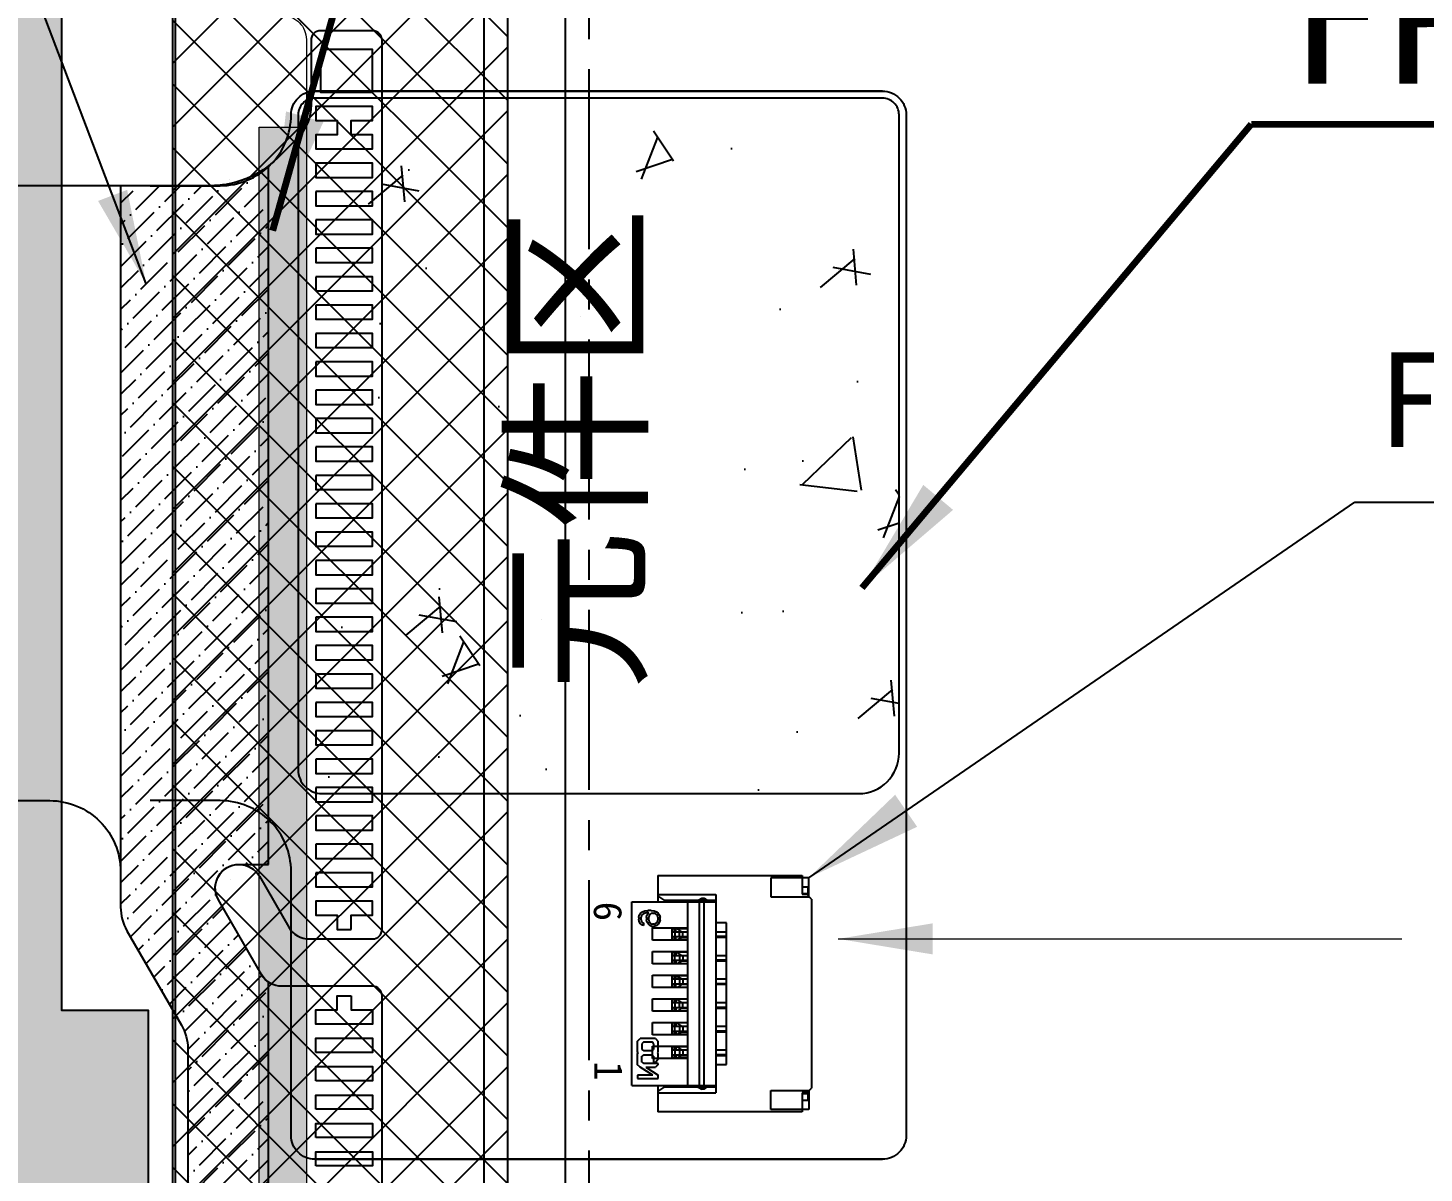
# Model space of a CAD drawing. Header units: millimetres. Extents: x 20905 to 43117, y -15595 to -5301.
# Drawn here: x 26332.69 to 26362.2, y -15029.26 to -15005.05 of the extents above; entities that cross this region are included whole.
import ezdxf

# ---------------------------------------------------------------- set-up
doc = ezdxf.new("R2010")
doc.units = ezdxf.units.MM
doc.header["$LTSCALE"] = 0.2
doc.header["$PDMODE"] = 35
doc.linetypes.add('CENTER2', pattern=[28.575, 19.05, -3.175, 3.175, -3.175])
for name, color, linetype in [('DIM', 4, 'Continuous'), ('FPC', 32, 'Continuous'), ('LCM', 5, 'Continuous'), ('LENS', 6, 'Continuous'), ('OCA', 1, 'Continuous'), ('SENSOR', 7, 'Continuous'), ('tape', 62, 'Continuous'), ('元件', 1, 'Continuous'), ('背胶', 2, 'Continuous'), ('铁框', 11, 'Continuous')]:
    doc.layers.add(name, color=color, linetype=linetype)
doc.styles.get("Standard").update_dxf_attribs({"font": 'simhei.ttf'})
doc.styles.add('TXT', font='arial.ttf', dxfattribs={"height": 3.5})
doc.styles.add('宋体', font='arial.ttf')
doc.dimstyles.new('D00A', dxfattribs={"dimtxt": 3, "dimasz": 2, "dimexe": 1.25, "dimexo": 0.625, "dimtad": 0, "dimdsep": 46, "dimtxsty": '宋体', "dimcen": 2.5, "dimclrd": 3, "dimclre": 3, "dimclrt": 3, "dimadec": 0, "dimazin": 0, "dimtfac": 1, "dimtmove": 0, "dimatfit": 3, "dimfxl": 1, "dimarcsym": 0})
doc.dimstyles.get("Standard").update_dxf_attribs({"dimtxt": 4, "dimasz": 2.5, "dimexe": 1, "dimexo": 1, "dimtad": 1, "dimdsep": 46, "dimtxsty": '宋体', "dimcen": 0.09, "dimclrd": 256, "dimclre": 256, "dimclrt": 256, "dimadec": 0, "dimazin": 0, "dimtp": 0.005, "dimtm": 0.005, "dimtfac": 1, "dimtofl": 0, "dimtmove": 0, "dimatfit": 3, "dimfxl": 1, "dimtolj": 1, "dimlwd": -1, "dimlwe": -1, "dimarcsym": 0})
doc.dimstyles.new('STANDARD$0', dxfattribs={"dimtxt": 1.8, "dimasz": 2, "dimexe": 0.5, "dimexo": 0.6, "dimgap": 0.3, "dimtad": 0, "dimzin": 9, "dimdsep": 46, "dimtxsty": 'TXT', "dimcen": -2, "dimclrd": 256, "dimclre": 256, "dimclrt": 256, "dimadec": 1, "dimazin": 2, "dimtp": 0.2, "dimtm": 0.2, "dimtfac": 0.5, "dimtmove": 0, "dimatfit": 3, "dimfxl": 1, "dimtolj": 2, "dimarcsym": 0})
doc.dimstyles.new('SVA', dxfattribs={"dimtxt": 3.5, "dimasz": 3, "dimexe": 0.5, "dimexo": 0.5, "dimtad": 0, "dimdec": 3, "dimdsep": 46, "dimtxsty": '宋体', "dimcen": 3, "dimadec": 0, "dimazin": 0, "dimtfac": 1, "dimtdec": 3, "dimtmove": 0, "dimatfit": 3, "dimfxl": 1.25, "dimlwd": 13, "dimlwe": 13, "dimarcsym": 0})

# ---------------------------------------------------------------- blocks, each defined once
blk = doc.blocks.new('LCM.')
at = {"layer": 'tape', "linetype": 'ByBlock'}
h = blk.add_hatch(dxfattribs=at)
h.set_pattern_fill('ANSI37', color=256, scale=0.3, style=0)
h.set_pattern_definition([(45, (-21179.4776, 5224.7441), (-0.67351921, 0.67351921), []), (135, (-21179.4776, 5224.7441), (-0.67351921, -0.67351921), [])])
h.paths.add_polyline_path([(61.781, -204.596, 0.4142136), (59.781, -206.596), (59.781, -216.296, -0.4142136), (57.781, -218.296), (0.28, -218.296, 0.4142136), (-0.22, -218.796), (-0.22, -220.646, -0.4142136), (-0.72, -221.146), (-2.52, -221.146, 0.4142136), (-3.52, -222.146), (-3.52, -224.868, -0.2015128), (-3.67, -225.2251, 0.1963146), (-3.32, -225.368), (49.9742, -225.368), (51.9742, -226.368), (102.189, -226.368), (104.189, -225.368), (138.68, -225.368, 0.1963146), (139.03, -225.2251, -0.2015128), (138.88, -224.868), (138.88, -222.146, 0.4142136), (137.88, -221.146), (136.58, -221.146, -0.4142136), (135.58, -220.146), (135.58, -205.596, 0.4142136), (134.58, -204.596)])
blk.add_lwpolyline([(49.9742, -225.368), (-3.32, -225.368, -0.4142136), (-3.82, -224.868), (-3.82, 2.732, -0.4142136), (-3.32, 3.232), (138.68, 3.232, -0.4142136), (139.18, 2.732), (139.18, -224.868, -0.4142136), (138.68, -225.368), (104.189, -225.368), (102.189, -226.368), (51.6492, -226.368)], format="xyb", close=True, dxfattribs=at)
at = {"layer": 'tape'}
blk.add_lwpolyline([(-3.67, -225.2251, 0.2015128), (-3.52, -224.868), (-3.52, -222.146, -0.4142136), (-2.52, -221.146), (-0.72, -221.146, 0.4142136), (-0.22, -220.646), (-0.22, -218.796, -0.4142136), (0.28, -218.296), (57.781, -218.296, 0.4142136), (59.781, -216.296), (59.781, -206.596, -0.4142136), (61.781, -204.596), (134.58, -204.596, -0.4142136), (135.58, -205.596), (135.58, -220.146, 0.4142136), (136.58, -221.146), (137.88, -221.146, -0.4142136), (138.88, -222.146), (138.88, -224.868, 0.2015128), (139.03, -225.2251, 0.2015128)], format="xyb", dxfattribs=at)
at = {"layer": '铁框', "linetype": 'ByBlock'}
blk.add_line((-3.27, -225.318), (51.805, -225.318), dxfattribs=at)
blk = doc.blocks.new('AUDIT_I_220730101107-2')
at = {"layer": 'FPC'}
h = blk.add_hatch(dxfattribs=at)
h.set_pattern_fill('AR-CONC', color=256, scale=0.05, style=0)
h.set_pattern_definition([(50, (-29004.0766, -694.529), (9.1092334, -0.7969543), [0.9525, -10.4775]), (355, (-29004.077, -694.529), (-1.7621413, 9.552832), [0.762, -8.382]), (100.451, (-29003.3175, -694.595), (7.347125, 8.7558344), [0.8095, -8.9045]), (46.1842, (-29004.077, -691.989), (13.553952, -2.1021164), [1.42875, -15.71625]), (96.6356, (-29002.947, -692.164), (11.870212, 12.371278), [1.21425, -13.35675]), (351.184, (-29004.077, -691.989), (11.87023, 12.371256), [1.143, -12.573]), (21, (-29002.8066, -692.624), (7.580744, -5.113276), [0.9525, -10.4775]), (326, (-29002.807, -692.624), (3.0901014, 9.2093983), [0.762, -8.382]), (71.4514, (-29002.175, -693.05), (10.6708245, 4.096143), [0.8095, -8.9045]), (37.5, (-29004.0766, -694.5287), (0.15443016, 4.22775194), [0, -8.2804, 0, -8.509, 0, -8.41375]), (7.5, (-29004.0766, -694.5287), (3.3409831, 5.00902874), [0, -4.8514, 0, -8.0899, 0, -3.20675]), (327.5, (-29006.9087, -694.5287), (6.77952976, -0.2864372), [0, -3.175, 0, -9.906, 0, -13.1445]), (317.5, (-29008.179, -694.529), (7.4064591, 1.2713246), [0, -4.1275, 0, -6.5786, 0, -9.3345])])
edge = h.paths.add_edge_path()
edge.add_line((11.539, -8.072), (-1.961, -8.072))
edge.add_arc((-1.961, -7.722), 0.35, 180, 270, ccw=False)
edge.add_line((-2.311, -7.722), (-2.311, 4.278))
edge.add_arc((-1.961, 4.278), 0.35, 89.9871, 180, ccw=False)
edge.add_arc((-1.961, 6.278), 1.65, 269.9871, 270)
edge.add_line((-1.961, 4.628), (11.889, 4.628))
edge.add_arc((11.889, 4.128), 0.5, 0, 90, ccw=False)
edge.add_line((12.389, 4.128), (12.389, -7.222))
edge.add_arc((11.539, -7.222), 0.85, 270, 360, ccw=False)
blk = doc.blocks.new('Z$W@#3A296A24')
at = {"color": 7, "linetype": 'Continuous'}
for p, q in [((3.6, 5), (0.55, 5)), ((0.55, 4.44), (0.55, 5)), ((3.6, 4.6), (3.6, 5)), ((3.73, 4.76), (3.6, 4.76)), ((3.72, 4.61), (3.72, 4.76)), ((3.73, 4.76), (3.73, 4.61)), ((0, 4.44), (1.78, 4.44)), ((0, 4.44), (0, 0.56)), ((0.55, 4.597), (1.78, 4.597)), ((0.55, 4.57), (0.7, 4.47)), ((0.7, 4.47), (1.78, 4.47)), ((0.7, 4.47), (0.7, 4.44)), ((0.9, 4.44), (0.9, 4.47)), ((1.18, 0.53), (1.18, 4.47)), ((1.228, 4.44), (1.228, 4.47)), ((1.338, 4.44), (1.338, 4.47)), ((1.34, 4.44), (1.48, 4.52)), ((1.43, 4.44), (1.43, 0.56)), ((1.53, 4.52), (1.48, 4.52)), ((1.53, 4.52), (1.64, 4.44)), ((1.53, 4.44), (1.53, 0.56)), ((1.78, 0.403), (1.78, 4.597)), ((3.6, 4.61), (3.73, 4.61)), ((3.7, 4.6), (3.6, 4.6)), ((3.7, 4.6), (3.8, 4.5)), ((3.8, 0.5), (3.8, 4.5)), ((0.121, 4.295), (0.561, 4.295)), ((0.121, 4.226), (0.121, 4.295)), ((0.448, 4.226), (0.121, 4.226)), ((0.448, 4.226), (0.178, 4.056)), ((0.297, 4.056), (0.561, 4.226)), ((0.561, 4.295), (0.561, 4.226)), ((0.178, 4.056), (0.115, 3.999)), ((0.115, 3.773), (0.115, 3.999)), ((0.216, 3.949), (0.253, 3.98)), ((0.216, 3.949), (0.216, 3.823)), ((0.561, 3.98), (0.253, 3.98)), ((0.297, 4.056), (0.499, 4.056)), ((0.461, 3.949), (0.511, 3.949)), ((0.461, 3.823), (0.461, 3.949)), ((0.561, 3.999), (0.499, 4.056)), ((0.561, 3.886), (0.511, 3.949)), ((0.561, 3.999), (0.561, 3.98)), ((0.561, 3.886), (0.561, 3.773)), ((0.85, 3.86), (1.18, 3.86)), ((0.85, 3.62), (0.85, 3.86)), ((0.9, 3.79), (0.9, 3.86)), ((0.93, 3.79), (0.93, 3.86)), ((1.05, 3.81), (0.975, 3.86)), ((1.78, 4), (2, 4)), ((2, 4), (2, 1)), ((0.115, 3.773), (0.14, 3.754)), ((0.14, 3.754), (0.115, 3.729)), ((0.115, 3.509), (0.115, 3.729)), ((0.253, 3.792), (0.216, 3.823)), ((0.216, 3.678), (0.253, 3.71)), ((0.216, 3.559), (0.216, 3.678)), ((0.253, 3.521), (0.216, 3.559)), ((0.253, 3.792), (0.429, 3.792)), ((0.429, 3.71), (0.253, 3.71)), ((0.461, 3.823), (0.429, 3.792)), ((0.429, 3.71), (0.461, 3.678)), ((0.461, 3.559), (0.429, 3.521)), ((0.461, 3.559), (0.461, 3.678)), ((0.536, 3.754), (0.561, 3.773)), ((0.561, 3.729), (0.536, 3.754)), ((0.561, 3.729), (0.561, 3.509)), ((0.85, 3.79), (1.18, 3.79)), ((0.85, 3.69), (1.18, 3.69)), ((0.85, 3.62), (1.18, 3.62)), ((0.9, 3.62), (0.9, 3.69)), ((0.914, 3.69), (0.914, 3.79)), ((0.93, 3.62), (0.93, 3.69)), ((0.945, 3.62), (1.05, 3.69)), ((1.012, 3.69), (1.012, 3.79)), ((1.05, 3.81), (1.18, 3.81)), ((1.077, 3.69), (1.077, 3.79)), ((1.78, 3.81), (2, 3.81)), ((2, 3.79), (1.78, 3.79)), ((1.78, 3.69), (2, 3.69)), ((0.115, 3.509), (0.178, 3.446)), ((0.499, 3.446), (0.178, 3.446)), ((0.253, 3.521), (0.429, 3.521)), ((0.499, 3.446), (0.561, 3.509)), ((0.85, 3.36), (1.18, 3.36)), ((0.85, 3.12), (0.85, 3.36)), ((0.85, 3.29), (1.18, 3.29)), ((0.9, 3.29), (0.9, 3.36)), ((0.914, 3.29), (0.914, 3.19)), ((0.93, 3.29), (0.93, 3.36)), ((1.05, 3.31), (0.975, 3.36)), ((1.012, 3.19), (1.012, 3.29)), ((1.05, 3.31), (1.18, 3.31)), ((1.077, 3.19), (1.077, 3.29)), ((1.78, 3.31), (2, 3.31)), ((2, 3.29), (1.78, 3.29)), ((0.85, 3.19), (1.18, 3.19)), ((1.18, 3.12), (0.85, 3.12)), ((0.9, 3.12), (0.9, 3.19)), ((0.93, 3.12), (0.93, 3.19)), ((0.945, 3.12), (1.05, 3.19)), ((1.78, 3.19), (2, 3.19)), ((0.85, 2.86), (1.18, 2.86)), ((0.85, 2.62), (0.85, 2.86)), ((0.85, 2.79), (1.18, 2.79)), ((0.85, 2.69), (1.18, 2.69)), ((0.9, 2.79), (0.9, 2.86)), ((0.9, 2.62), (0.9, 2.69)), ((0.914, 2.69), (0.914, 2.79)), ((0.93, 2.79), (0.93, 2.86)), ((0.93, 2.62), (0.93, 2.69)), ((0.945, 2.62), (1.05, 2.69)), ((1.05, 2.81), (0.975, 2.86)), ((1.012, 2.79), (1.012, 2.69)), ((1.05, 2.81), (1.18, 2.81)), ((1.077, 2.79), (1.077, 2.69)), ((1.78, 2.81), (2, 2.81)), ((2, 2.79), (1.78, 2.79)), ((1.78, 2.69), (2, 2.69)), ((1.18, 2.62), (0.85, 2.62)), ((0.85, 2.36), (1.18, 2.36)), ((0.85, 2.12), (0.85, 2.36)), ((0.85, 2.29), (1.18, 2.29)), ((0.85, 2.19), (1.18, 2.19)), ((1.18, 2.12), (0.85, 2.12)), ((0.9, 2.29), (0.9, 2.36)), ((0.9, 2.12), (0.9, 2.19)), ((0.914, 2.19), (0.914, 2.29)), ((0.93, 2.36), (0.93, 2.29)), ((0.93, 2.19), (0.93, 2.12)), ((0.945, 2.12), (1.05, 2.19)), ((1.05, 2.31), (0.975, 2.36)), ((1.012, 2.19), (1.012, 2.29)), ((1.18, 2.31), (1.05, 2.31)), ((1.077, 2.19), (1.077, 2.29)), ((2, 2.31), (1.78, 2.31)), ((2, 2.29), (1.78, 2.29)), ((1.78, 2.19), (2, 2.19)), ((0.85, 1.86), (1.18, 1.86)), ((0.85, 1.62), (0.85, 1.86)), ((0.85, 1.79), (1.18, 1.79)), ((0.9, 1.79), (0.9, 1.86)), ((0.914, 1.79), (0.914, 1.69)), ((0.93, 1.79), (0.93, 1.86)), ((1.05, 1.81), (0.975, 1.86)), ((1.012, 1.69), (1.012, 1.79)), ((1.18, 1.81), (1.05, 1.81)), ((1.077, 1.69), (1.077, 1.79)), ((2, 1.81), (1.78, 1.81)), ((2, 1.79), (1.78, 1.79)), ((0.85, 1.69), (1.18, 1.69)), ((1.18, 1.62), (0.85, 1.62)), ((0.9, 1.62), (0.9, 1.69)), ((0.93, 1.62), (0.93, 1.69)), ((0.945, 1.62), (1.05, 1.69)), ((1.78, 1.69), (2, 1.69)), ((1.18, 1.36), (0.85, 1.36)), ((0.85, 1.12), (0.85, 1.36)), ((0.85, 1.29), (1.18, 1.29)), ((0.85, 1.19), (1.18, 1.19)), ((0.9, 1.29), (0.9, 1.36)), ((0.9, 1.12), (0.9, 1.19)), ((0.914, 1.19), (0.914, 1.29)), ((0.93, 1.36), (0.93, 1.29)), ((0.93, 1.19), (0.93, 1.12)), ((0.945, 1.12), (1.05, 1.19)), ((1.05, 1.31), (0.975, 1.36)), ((1.012, 1.29), (1.012, 1.19)), ((1.18, 1.31), (1.05, 1.31)), ((1.077, 1.29), (1.077, 1.19)), ((2, 1.31), (1.78, 1.31)), ((2, 1.29), (1.78, 1.29)), ((1.78, 1.19), (2, 1.19)), ((0.16, 0.974), (0.15, 0.927)), ((0.15, 0.89), (0.15, 0.927)), ((0.15, 0.89), (0.16, 0.843)), ((0.188, 1.021), (0.16, 0.974)), ((0.227, 1.049), (0.188, 1.021)), ((0.198, 0.937), (0.207, 0.965)), ((0.198, 0.937), (0.198, 0.881)), ((0.207, 0.965), (0.227, 0.993)), ((0.255, 1.059), (0.227, 1.049)), ((0.227, 0.993), (0.255, 1.012)), ((0.255, 1.059), (0.255, 1.012)), ((0.322, 0.984), (0.313, 0.937)), ((0.313, 0.89), (0.313, 0.937)), ((0.313, 0.89), (0.322, 0.843)), ((0.351, 1.031), (0.322, 0.984)), ((0.38, 1.059), (0.351, 1.031)), ((0.361, 0.946), (0.37, 0.974)), ((0.361, 0.946), (0.361, 0.881)), ((0.37, 0.974), (0.389, 1.002)), ((0.428, 1.077), (0.38, 1.059)), ((0.389, 1.002), (0.409, 1.021)), ((0.409, 1.021), (0.437, 1.031)), ((0.428, 1.077), (0.476, 1.077)), ((0.466, 1.031), (0.437, 1.031)), ((0.466, 1.031), (0.495, 1.021)), ((0.523, 1.059), (0.476, 1.077)), ((0.495, 1.021), (0.523, 1.002)), ((0.562, 1.031), (0.523, 1.059)), ((0.523, 1.002), (0.543, 0.974)), ((0.543, 0.974), (0.552, 0.946)), ((0.552, 0.881), (0.552, 0.946)), ((0.59, 0.984), (0.562, 1.031)), ((0.6, 0.937), (0.59, 0.984)), ((0.59, 0.843), (0.6, 0.89)), ((0.6, 0.937), (0.6, 0.89)), ((0.85, 1.12), (1.18, 1.12)), ((2, 1), (1.78, 1)), ((0.16, 0.843), (0.188, 0.796)), ((0.188, 0.796), (0.227, 0.768)), ((0.207, 0.852), (0.198, 0.881)), ((0.227, 0.824), (0.207, 0.852)), ((0.255, 0.806), (0.227, 0.824)), ((0.227, 0.768), (0.274, 0.749)), ((0.284, 0.796), (0.255, 0.806)), ((0.274, 0.749), (0.341, 0.74)), ((0.341, 0.787), (0.284, 0.796)), ((0.322, 0.843), (0.361, 0.787)), ((0.341, 0.787), (0.361, 0.787)), ((0.409, 0.74), (0.341, 0.74)), ((0.37, 0.852), (0.361, 0.881)), ((0.389, 0.824), (0.37, 0.852)), ((0.409, 0.806), (0.389, 0.824)), ((0.437, 0.796), (0.409, 0.806)), ((0.409, 0.74), (0.476, 0.749)), ((0.437, 0.796), (0.466, 0.796)), ((0.495, 0.806), (0.466, 0.796)), ((0.476, 0.749), (0.523, 0.768)), ((0.523, 0.824), (0.495, 0.806)), ((0.543, 0.852), (0.523, 0.824)), ((0.523, 0.768), (0.562, 0.796)), ((0.552, 0.881), (0.543, 0.852)), ((0.562, 0.796), (0.59, 0.843)), ((0, 0.56), (1.78, 0.56)), ((0.55, 0), (0.55, 0.56)), ((0.7, 0.53), (0.55, 0.43)), ((0.55, 0.403), (1.78, 0.403)), ((0.7, 0.56), (0.7, 0.53)), ((1.78, 0.53), (0.7, 0.53)), ((0.9, 0.53), (0.9, 0.56)), ((1.228, 0.53), (1.228, 0.56)), ((1.338, 0.53), (1.338, 0.56)), ((1.34, 0.56), (1.48, 0.48)), ((1.48, 0.48), (1.53, 0.48)), ((1.53, 0.48), (1.64, 0.56)), ((3.6, 0.4), (3.7, 0.4)), ((3.6, 0), (3.6, 0.4)), ((3.73, 0.39), (3.6, 0.39)), ((3.8, 0.5), (3.7, 0.4)), ((3.72, 0.24), (3.72, 0.39)), ((3.73, 0.39), (3.73, 0.24)), ((3.6, 0.24), (3.73, 0.24)), ((0.55, 0), (3.6, 0))]:
    blk.add_line(p, q, dxfattribs=at)
at = {"color": 4, "linetype": 'Continuous'}
for p, q in [((3.74, 4.95), (2.94, 4.95)), ((2.94, 4.95), (2.94, 4.55)), ((3.74, 4.55), (3.74, 4.95)), ((2.94, 4.55), (3.74, 4.55)), ((1.18, 3.87), (0.44, 3.87)), ((0.44, 3.87), (0.44, 3.61)), ((0.44, 3.61), (1.18, 3.61)), ((1.18, 3.37), (0.44, 3.37)), ((0.44, 3.37), (0.44, 3.11)), ((0.44, 3.11), (1.18, 3.11)), ((1.18, 2.87), (0.44, 2.87)), ((0.44, 2.87), (0.44, 2.61)), ((0.44, 2.61), (1.18, 2.61)), ((1.18, 2.37), (0.44, 2.37)), ((0.44, 2.37), (0.44, 2.11)), ((0.44, 2.11), (1.18, 2.11)), ((1.18, 1.87), (0.44, 1.87)), ((0.44, 1.87), (0.44, 1.61)), ((0.44, 1.61), (1.18, 1.61)), ((1.18, 1.37), (0.44, 1.37)), ((0.44, 1.37), (0.44, 1.11)), ((0.44, 1.11), (1.18, 1.11)), ((2.94, 0.45), (3.74, 0.45)), ((2.94, 0.05), (2.94, 0.45)), ((3.74, 0.45), (3.74, 0.05)), ((3.74, 0.05), (2.94, 0.05))]:
    blk.add_line(p, q, dxfattribs=at)
blk = doc.blocks.new('*D239')
at = {"layer": 'Defpoints', "color": 0}
for p in [(26330.849, -14948.71), (26335.753, -14998.006), (26330.849, -15006.627)]:
    blk.add_point(p, dxfattribs=at)
at = {"layer": 'DIM', "color": 3, "lineweight": -2}
for p, q in [((26330.849, -15006.127), (26330.849, -14946.71)), ((26335.753, -14997.506), (26335.753, -14946.71)), ((26328.349, -14948.71), (26308.042, -14948.71)), ((26335.753, -14948.71), (26330.849, -14948.71)), ((26338.253, -14948.71), (26340.753, -14948.71))]:
    blk.add_line(p, q, dxfattribs=at)
at = {"layer": 'DIM', "color": 3}
for points in [[(26328.349, -14948.293), (26328.349, -14949.126), (26330.849, -14948.71)], [(26338.253, -14948.293), (26338.253, -14949.126), (26335.753, -14948.71)]]:
    blk.add_solid(points, dxfattribs=at)
at = {"layer": 'DIM', "color": 3, "insert": (26316.945, -14944.646), "char_height": 6, "attachment_point": 5, "style": '宋体'}
blk.add_mtext('\\A2;4.90', dxfattribs=at)
blk = doc.blocks.new('*D240')
at = {"layer": 'Defpoints', "color": 0}
for p in [(26330.849, -14932.679), (26336.233, -14995.777), (26330.849, -15006.627)]:
    blk.add_point(p, dxfattribs=at)
at = {"layer": 'DIM', "lineweight": -2}
for p, q in [((26330.849, -15006.127), (26330.849, -14930.679)), ((26336.233, -14995.277), (26336.233, -14930.679)), ((26328.349, -14932.679), (26308.251, -14932.679)), ((26336.233, -14932.679), (26330.849, -14932.679)), ((26338.733, -14932.679), (26341.233, -14932.679))]:
    blk.add_line(p, q, dxfattribs=at)
at = {"layer": 'DIM'}
for points in [[(26328.349, -14932.262), (26328.349, -14933.096), (26330.849, -14932.679)], [(26338.733, -14932.262), (26338.733, -14933.096), (26336.233, -14932.679)]]:
    blk.add_solid(points, dxfattribs=at)
at = {"layer": 'DIM', "insert": (26317.05, -14928.614), "char_height": 6, "attachment_point": 5, "style": '宋体'}
blk.add_mtext('\\A2;5.38', dxfattribs=at)

msp = doc.modelspace()

# ---------------------------------------------------------------- hatches: boundary and pattern name
at = {"layer": 'FPC'}
h = msp.add_hatch(dxfattribs=at)
h.set_pattern_fill('ANSI36', color=1, scale=0.1, style=0)
h.set_pattern_definition([(45, (3335.18467, -1507.5189), (0.1683798023, 0.6173926083), [0.79375, -0.15875, 0, -0.15875])])
edge = h.paths.add_edge_path()
edge.add_line((26337.7753, -15022.7305), (26337.7753, -15007.9666))
edge.add_arc((26336.5532, -15006.3835), 2, 270, 307.66722, ccw=False)
edge.add_line((26336.5532, -15008.3835), (26334.6506, -15008.3835))
edge.add_line((26334.6506, -15008.3835), (26334.6506, -15023.6324))
edge.add_arc((26335.6506, -15023.6324), 1, 180, 210)
edge.add_line((26334.7845, -15024.1324), (26335.9363, -15026.1274))
edge.add_arc((26335.0703, -15026.6274), 1, 0, 30, ccw=False)
edge.add_line((26336.0703, -15026.6274), (26336.0703, -15034.1068))
edge.add_arc((26338.0703, -15034.1068), 2, 180, 261.51779)
edge.add_line((26337.7753, -15036.0849), (26337.7753, -15025.2174))
edge.add_arc((26338.0606, -15024.8068), 0.5, 210, 235.20352, ccw=False)
edge.add_line((26337.6276, -15025.0568), (26336.7175, -15023.4805))
edge.add_arc((26337.1506, -15023.2305), 0.5, 90, 210, ccw=False)
edge.add_line((26337.1506, -15022.7305), (26337.7753, -15022.7305))
at = {"layer": 'SENSOR'}
msp.add_hatch(color=256, dxfattribs=at).paths.add_polyline_path([(26338.5753, -15036.1342), (26337.5753, -15036.1342), (26337.5753, -15007.1443), (26338.5753, -15007.1443)])
at = {"layer": '背胶'}
h = msp.add_hatch(dxfattribs=at)
h.set_pattern_fill('ANSI36', color=256, scale=0.25, style=0)
h.set_pattern_definition([(45, (1179.65166, 0), (0.420949506, 1.54348152), [1.984375, -0.396875, 0, -0.396875])])
edge = h.paths.add_edge_path()
edge.add_arc((26336.5685, -14993.6031), 0.2, 129.49172, 270)
edge.add_line((26336.5685, -14993.8031), (26447.3402, -14993.8031))
edge.add_arc((26447.3402, -14995.3031), 1.5, 41.5319, 90, ccw=False)
edge.add_line((26448.4631, -14994.3085), (26449.4149, -14995.3831))
edge.add_line((26449.4149, -14995.3831), (26565.5053, -14995.3831))
edge.add_arc((26565.5053, -14996.8831), 1.5, 0, 90, ccw=False)
edge.add_line((26567.0053, -14996.8831), (26567.0053, -15144.0932))
edge.add_arc((26561.9838, -15130.5339), 14.4593, 290.32131, 291.45138)
edge.add_arc((26563.168, -15133.525), 11.2423, 291.40921, 302.16965)
edge.add_arc((26563.8864, -15134.731), 9.839, 302.36747, 306.12244)
edge.add_arc((26564.205, -15135.1561), 9.3078, 306.08083, 326.5369)
edge.add_arc((26562.8019, -15134.2405), 10.9832, 326.5885, 337.87808)
edge.add_arc((26559.878, -15133.0336), 14.1464, 337.80904, 346.01162)
edge.add_arc((26554.7963, -15131.7552), 19.3864, 345.976, 351.8626)
edge.add_arc((26546.8139, -15130.5722), 27.456, 351.77667, 355.96973)
edge.add_arc((26530.3972, -15129.4133), 43.9135, 355.96676, 358.9018)
edge.add_line((26574.3026, -15130.2549), (26574.3109, -15129.8006))
edge.add_line((26574.3109, -15129.8006), (26574.3169, -15129.3476))
edge.add_line((26574.3169, -15129.3476), (26574.3206, -15128.8945))
edge.add_line((26574.3206, -15128.8945), (26574.322, -15128.441))
edge.add_line((26574.322, -15128.441), (26574.322, -15005.2384))
edge.add_line((26574.322, -15005.2384), (26574.3214, -15005.0447))
edge.add_line((26574.3214, -15005.0447), (26574.3206, -15004.8508))
edge.add_arc((26479.822, -15005.2797), 94.4996, 0.260069, 0.726301)
edge.add_arc((26502.1179, -15005.0023), 72.202, 0.730455, 1.183332)
edge.add_arc((26560.9073, -15003.7897), 13.4, 1.19088, 90)
edge.add_line((26560.9073, -14990.3897), (26344.9633, -14990.3897))
edge.add_arc((26344.9632, -15003.7897), 13.4, 89.99985, 129.49172)
edge = h.paths.add_edge_path()
edge.add_arc((26335.0353, -14995.0674), 0.2, 0, 137.47361, ccw=False)
edge.add_line((26335.2353, -14995.0674), (26335.2353, -15003.8476))
edge.add_line((26335.2353, -15003.8476), (26333.4003, -15003.8476))
edge.add_line((26333.4003, -15003.8476), (26333.4003, -15025.8157))
edge.add_line((26333.4003, -15025.8157), (26335.2353, -15025.8157))
edge.add_line((26335.2353, -15025.8157), (26335.2353, -15043.8522))
edge.add_line((26335.2353, -15043.8522), (26334.2353, -15043.8522))
edge.add_line((26334.2353, -15043.8522), (26334.2353, -15110.3921))
edge.add_line((26334.2353, -15110.3921), (26335.2353, -15110.3921))
edge.add_line((26335.2353, -15110.3921), (26335.2353, -15139.4631))
edge.add_arc((26336.7353, -15139.4631), 1.5, 180, 270)
edge.add_line((26336.7353, -15140.9631), (26566.5053, -15140.9631))
edge.add_line((26566.5053, -15140.9631), (26566.5053, -15144.368))
edge.add_arc((26561.9838, -15130.6339), 14.4593, 283.63545, 288.2223, ccw=False)
edge.add_arc((26561.0575, -15126.9837), 18.225, 280.63678, 283.76031, ccw=False)
edge.add_arc((26559.9178, -15120.4939), 24.8138, 274.80248, 280.45705, ccw=False)
edge.add_arc((26558.5899, -15104.3979), 40.9644, 271.3116, 274.76857, ccw=False)
edge.add_line((26559.5275, -15145.3516), (26559.0171, -15145.3622))
edge.add_line((26559.0171, -15145.3622), (26558.5074, -15145.3699))
edge.add_line((26558.5074, -15145.3699), (26557.9978, -15145.3746))
edge.add_line((26557.9978, -15145.3746), (26557.4876, -15145.3764))
edge.add_line((26557.4876, -15145.3764), (26348.1829, -15145.3764))
edge.add_line((26348.1829, -15145.3764), (26347.7293, -15145.375))
edge.add_line((26347.7293, -15145.375), (26347.2763, -15145.3713))
edge.add_line((26347.2763, -15145.3713), (26346.8232, -15145.3653))
edge.add_line((26346.8232, -15145.3653), (26346.369, -15145.357))
edge.add_arc((26347.2113, -15101.4772), 43.8879, 265.96355, 268.90027, ccw=False)
edge.add_arc((26346.0527, -15117.8754), 27.4488, 261.77239, 265.96652, ccw=False)
edge.add_arc((26344.8698, -15125.8531), 19.3839, 255.97086, 261.85818, ccw=False)
edge.add_arc((26343.5916, -15130.9324), 14.1464, 247.80395, 256.00654, ccw=False)
edge.add_arc((26342.3847, -15133.8553), 10.9841, 236.58425, 247.87298, ccw=False)
edge.add_arc((26341.4686, -15135.259), 9.308, 216.07707, 236.53293, ccw=False)
edge.add_arc((26341.8931, -15134.9409), 9.8383, 212.36315, 216.11836, ccw=False)
edge.add_arc((26343.099, -15134.2227), 11.2414, 201.40408, 212.16529, ccw=False)
edge.add_arc((26346.0912, -15133.0384), 14.4594, 193.63038, 201.44626, ccw=False)
edge.add_arc((26349.7428, -15132.112), 18.2265, 190.63197, 193.75525, ccw=False)
edge.add_arc((26356.2372, -15130.9721), 24.8199, 184.79905, 190.45224, ccw=False)
edge.add_arc((26372.349, -15129.6438), 40.9864, 181.30989, 184.76504, ccw=False)
edge.add_line((26331.3734, -15130.5808), (26331.3628, -15130.0703))
edge.add_line((26331.3628, -15130.0703), (26331.3552, -15129.5607))
edge.add_line((26331.3552, -15129.5607), (26331.3504, -15129.0511))
edge.add_line((26331.3504, -15129.0511), (26331.3486, -15128.5408))
edge.add_line((26331.3486, -15128.5408), (26331.3486, -15005.4385))
edge.add_line((26331.3486, -15005.4385), (26331.3492, -15005.2447))
edge.add_line((26331.3492, -15005.2447), (26331.35, -15005.0506))
edge.add_arc((26425.8318, -15005.4796), 94.4827, 179.273633, 179.739865, ccw=False)
edge.add_arc((26403.6806, -15005.2042), 72.3298, 178.817223, 179.269327, ccw=False)
edge.add_arc((26344.7632, -15003.9897), 13.4, 137.47361, 178.80897, ccw=False)

# ---------------------------------------------------------------- linework, layer by layer
at = {"layer": 'FPC', "color": 0}
for p, q in [((26350.7533, -15006.383), (26338.7533, -15006.383)), ((26338.7533, -15028.9635), (26350.7533, -15028.9635))]:
    msp.add_line(p, q, dxfattribs=at)
at = {"layer": 'FPC'}
for points in [[(26340.1753, -15035.9068), (26340.1753, -15025.5068, 0.4142136), (26339.9753, -15025.3068), (26338.0606, -15025.3068, -0.2679492), (26337.6276, -15025.0568), (26336.7175, -15023.4805, -1), (26337.5836, -15022.9805), (26338.205, -15024.0568, 0.2679492), (26338.638, -15024.3068), (26339.9753, -15024.3068, 0.4142136), (26340.1753, -15024.1068), (26340.1753, -15005.3068, 0.4142136), (26339.9753, -15005.1068), (26338.8753, -15005.1068, 0.4142136), (26338.6753, -15005.3068), (26338.6753, -15006.6755, -0.1989124), (26338.3824, -15007.3827), (26337.9674, -15007.7977, -0.1989124), (26336.5532, -15008.3835), (26328.6303, -15008.3835, -0.4142797)], [(26335.2713, -15008.3835), (26336.7533, -15008.3835, 0.4142797), (26338.2533, -15006.8831, -0.4142797), (26338.7533, -15006.383), (26350.7533, -15006.383, -0.4142136), (26351.2533, -15006.883), (26351.2533, -15028.4635, -0.4142136), (26350.7533, -15028.9635), (26338.7533, -15028.9635, -0.4142136), (26338.2533, -15028.4635), (26338.2533, -15022.883, 0.4142136), (26336.7533, -15021.383), (26335.2713, -15021.383)], [(26328.6303, -15021.383), (26333.1506, -15021.383, -0.4142136), (26334.6506, -15022.883), (26334.6506, -15023.6324, 0.1316525), (26334.7845, -15024.1324), (26335.9363, -15026.1274, -0.1316525), (26336.0703, -15026.6274), (26336.0703, -15034.1068, 0.4142136)]]:
    msp.add_lwpolyline(points, format="xyb", dxfattribs=at)
at = {"layer": 'FPC', "linetype": 'Continuous'}
for points in [[(26338.8753, -15005.5068), (26338.8753, -15006.4068), (26339.9753, -15006.4068), (26339.9753, -15005.5068)], [(26339.5253, -15007.3068), (26339.5253, -15007.0068), (26339.9753, -15007.0068), (26339.9753, -15006.7068), (26338.7753, -15006.7068), (26338.7753, -15007.0068), (26339.2253, -15007.0068), (26339.2253, -15007.3068), (26338.7753, -15007.3068), (26338.7753, -15007.6068), (26339.9753, -15007.6068), (26339.9753, -15007.3068)], [(26338.7753, -15007.9068), (26338.7753, -15008.2068), (26339.9753, -15008.2068), (26339.9753, -15007.9068)], [(26338.7753, -15008.5068), (26338.7753, -15008.8068), (26339.9753, -15008.8068), (26339.9753, -15008.5068)], [(26338.7753, -15009.1068), (26338.7753, -15009.4068), (26339.9753, -15009.4068), (26339.9753, -15009.1068)], [(26338.7753, -15009.7068), (26338.7753, -15010.0068), (26339.9753, -15010.0068), (26339.9753, -15009.7068)], [(26338.7753, -15010.3068), (26338.7753, -15010.6068), (26339.9753, -15010.6068), (26339.9753, -15010.3068)], [(26338.7753, -15010.9068), (26338.7753, -15011.2068), (26339.9753, -15011.2068), (26339.9753, -15010.9068)], [(26338.7753, -15011.5068), (26338.7753, -15011.8068), (26339.9753, -15011.8068), (26339.9753, -15011.5068)], [(26338.7753, -15012.1068), (26338.7753, -15012.4068), (26339.9753, -15012.4068), (26339.9753, -15012.1068)], [(26338.7753, -15012.7068), (26338.7753, -15013.0068), (26339.9753, -15013.0068), (26339.9753, -15012.7068)], [(26338.7753, -15013.3068), (26338.7753, -15013.6068), (26339.9753, -15013.6068), (26339.9753, -15013.3068)], [(26338.7753, -15013.9068), (26338.7753, -15014.2068), (26339.9753, -15014.2068), (26339.9753, -15013.9068)], [(26339.5253, -15025.5068), (26339.5253, -15025.8068), (26339.9753, -15025.8068), (26339.9753, -15026.1068), (26338.7753, -15026.1068), (26338.7753, -15025.8068), (26339.2253, -15025.8068), (26339.2253, -15025.5068)], [(26338.7753, -15026.7068), (26338.7753, -15026.4068), (26339.9753, -15026.4068), (26339.9753, -15026.7068)], [(26338.7753, -15027.3068), (26338.7753, -15027.0068), (26339.9753, -15027.0068), (26339.9753, -15027.3068)], [(26338.7753, -15027.9068), (26338.7753, -15027.6068), (26339.9753, -15027.6068), (26339.9753, -15027.9068)], [(26338.7753, -15028.5068), (26338.7753, -15028.2068), (26339.9753, -15028.2068), (26339.9753, -15028.5068)], [(26338.7753, -15029.1068), (26338.7753, -15028.8068), (26339.9753, -15028.8068), (26339.9753, -15029.1068)]]:
    msp.add_lwpolyline(points, close=True, dxfattribs=at)
at = {"layer": 'FPC', "color": 0}
msp.add_lwpolyline([(26351.1033, -15020.383), (26351.1033, -15006.883, 0.4142136), (26350.7533, -15006.533), (26338.7533, -15006.533, 0.4142797), (26338.4033, -15006.8831, -0.0000564), (26338.4033, -15006.8835), (26338.4033, -15020.733, 0.4142136), (26338.9033, -15021.233), (26350.2533, -15021.233, 0.4142136)], format="xyb", close=True, dxfattribs=at)
at = {"layer": 'FPC', "color": 1}
msp.add_lwpolyline([(26337.7753, -15022.7305), (26337.7753, -15007.9666, -0.1658503), (26336.5532, -15008.3835), (26334.6506, -15008.3835), (26334.6506, -15023.6324, 0.1316525), (26334.7845, -15024.1324), (26335.9363, -15026.1274, -0.1316525), (26336.0703, -15026.6274), (26336.0703, -15034.1068, 0.3714884), (26337.7753, -15036.0849), (26337.7753, -15025.2174, -0.1104166), (26337.6276, -15025.0568), (26336.7175, -15023.4805, -0.5773503), (26337.1506, -15022.7305)], format="xyb", close=True, dxfattribs=at)
at = {"layer": 'FPC'}
for points in [[(26338.7753, -15014.5068), (26338.7753, -15014.8068), (26339.9753, -15014.8068), (26339.9753, -15014.5068)], [(26338.7753, -15015.1068), (26338.7753, -15015.4068), (26339.9753, -15015.4068), (26339.9753, -15015.1068)], [(26338.7753, -15015.7068), (26338.7753, -15016.0068), (26339.9753, -15016.0068), (26339.9753, -15015.7068)], [(26338.7753, -15016.3068), (26338.7753, -15016.6068), (26339.9753, -15016.6068), (26339.9753, -15016.3068)], [(26338.7753, -15016.9068), (26338.7753, -15017.2068), (26339.9753, -15017.2068), (26339.9753, -15016.9068)], [(26338.7753, -15017.5068), (26338.7753, -15017.8068), (26339.9753, -15017.8068), (26339.9753, -15017.5068)], [(26338.7753, -15018.1068), (26338.7753, -15018.4068), (26339.9753, -15018.4068), (26339.9753, -15018.1068)], [(26338.7753, -15018.7068), (26338.7753, -15019.0068), (26339.9753, -15019.0068), (26339.9753, -15018.7068)], [(26338.7753, -15019.3068), (26338.7753, -15019.6068), (26339.9753, -15019.6068), (26339.9753, -15019.3068)], [(26338.7753, -15019.9068), (26338.7753, -15020.2068), (26339.9753, -15020.2068), (26339.9753, -15019.9068)], [(26338.7753, -15020.5068), (26338.7753, -15020.8068), (26339.9753, -15020.8068), (26339.9753, -15020.5068)], [(26338.7753, -15021.1068), (26338.7753, -15021.4068), (26339.9753, -15021.4068), (26339.9753, -15021.1068)], [(26338.7753, -15021.7068), (26338.7753, -15022.0068), (26339.9753, -15022.0068), (26339.9753, -15021.7068)], [(26338.7753, -15022.3068), (26338.7753, -15022.6068), (26339.9753, -15022.6068), (26339.9753, -15022.3068)], [(26338.7753, -15022.9068), (26338.7753, -15023.2068), (26339.9753, -15023.2068), (26339.9753, -15022.9068)], [(26339.5253, -15024.1068), (26339.5253, -15023.8068), (26339.9753, -15023.8068), (26339.9753, -15023.5068), (26338.7753, -15023.5068), (26338.7753, -15023.8068), (26339.2253, -15023.8068), (26339.2253, -15024.1068)]]:
    msp.add_lwpolyline(points, close=True, dxfattribs=at)
at = {"layer": 'LCM', "linetype": 'CENTER2'}
msp.add_lwpolyline([(26561.1213, -15135.5631), (26561.1213, -15000.2031), (26344.5453, -15000.2031), (26344.5453, -15135.5631)], close=True, dxfattribs=at)
at = {"layer": 'LENS', "linetype": 'Continuous'}
msp.add_lwpolyline([(26561.6213, -14999.7031), (26344.0453, -14999.7031), (26344.0453, -15136.0631), (26561.6213, -15136.0631)], close=True, dxfattribs=at)
at = {"layer": 'OCA'}
msp.add_lwpolyline([(26342.3353, -15137.3831), (26342.3353, -14998.3831), (26563.3353, -14998.3831), (26563.3353, -15137.3831)], close=True, dxfattribs=at)
at = {"layer": 'SENSOR', "linetype": 'Continuous', "lineweight": 15}
msp.add_lwpolyline([(26448.833, -14996.2343), (26447.7145, -14994.9715, 0.2146922), (26447.3402, -14994.8031), (26336.7333, -14994.8031, 0.4142136), (26336.2333, -14995.3031), (26336.2333, -15004.2913, 0.4142136), (26336.7333, -15004.7913), (26338.0753, -15004.7913, -0.4142136), (26338.5753, -15005.2913), (26338.5753, -15042.6113, -0.4142136), (26338.0753, -15043.1113), (26336.7333, -15043.1113, 0.4142136), (26336.2333, -15043.6113), (26336.2333, -15139.4631, 0.4142136), (26336.7333, -15139.9631), (26565.5053, -15139.9631, 0.4142136), (26566.0053, -15139.4631), (26566.0053, -14996.9028, 0.4142136), (26565.5053, -14996.4028), (26449.2073, -14996.4028, -0.2146922)], format="xyb", close=True, dxfattribs=at)
msp.add_lwpolyline([(26338.5753, -15036.1342), (26337.5753, -15036.1342), (26337.5753, -15007.1443), (26338.5753, -15007.1443)], close=True, dxfattribs=at)
at = {"layer": '背胶', "linetype": 'Continuous'}
msp.add_lwpolyline([(26334.8879, -14994.9323, -0.6839046), (26335.2353, -14995.0674), (26335.2353, -15003.8476), (26333.4003, -15003.8476), (26333.4003, -15025.8157), (26335.2353, -15025.8157), (26335.2353, -15043.8522), (26334.2353, -15043.8522), (26334.2353, -15110.3921), (26335.2353, -15110.3921), (26335.2353, -15139.4631, 0.4142136), (26336.7353, -15140.9631), (26566.5053, -15140.9631)], format="xyb", dxfattribs=at)

# ---------------------------------------------------------------- block references
at = {"xscale": -1, "rotation": 180}
msp.add_blockref('Z$W@#3A296A24', (26345.4533, -15022.9635), dxfattribs=at)
at = {"layer": 'LCM', "rotation": 270}
msp.add_blockref('LCM.', (26561.1213, -15000.2031), dxfattribs=at)
at = {"layer": 'SENSOR', "color": 0, "xscale": -1, "rotation": 90}
msp.add_blockref('AUDIT_I_220730101107-2', (26343.0309, -15008.8442), dxfattribs=at)

# ---------------------------------------------------------------- texts
at = {"insert": (26361.236, -15011.9049), "char_height": 2, "width": 27.566439, "attachment_point": 1, "style": '宋体'}
msp.add_mtext('{\\fSimSun|b0|i0|c134|p2;\\C0;FH34SRJ-6S-0.5SH,H=1.0mm}', dxfattribs=at)
at = {"layer": 'DIM', "color": 1, "insert": (26359.3451, -15003.2235), "char_height": 3, "width": 91.481493, "attachment_point": 1, "style": '宋体'}
msp.add_mtext('{\\fSimHei|b0|i0|c134|p49;FPC弯折出货}', dxfattribs=at)
at = {"layer": 'FPC', "color": 6, "char_height": 0.6, "width": 0.367236, "attachment_point": 3, "rotation": 270}
for s, insert in [('6', (26345.2529, -15023.9276)), ('1', (26345.2663, -15027.2982))]:
    msp.add_mtext(s, dxfattribs=dict(at, insert=insert))
at = {"layer": '元件', "color": 0, "lineweight": 9, "insert": (26343.0309, -15008.8442), "char_height": 2.5, "width": 11.027006, "attachment_point": 3, "rotation": 90}
msp.add_mtext('元件区', dxfattribs=at)

# ---------------------------------------------------------------- dimensions: what is measured, and where the dimension line sits
at = {"layer": 'DIM'}
for base, p1, override, picture, middle in [((26330.8486, -14932.6791), (26336.2333, -14995.7773), {"dimtxt": 6, "dimasz": 2.5, "dimexe": 2, "dimexo": 0.5, "dimgap": 1, "dimtad": 1, "dimzin": 0, "dimtxsty": '宋体', "dimaunit": 1, "dimadec": 4, "dimatfit": 0, "dimtvp": 0.928571, "dimarcsym": 2}, '*D240', (26317.0499, -14928.6136)), ((26330.8486, -14948.7097), (26335.7533, -14998.0056), {"dimtxt": 6, "dimasz": 2.5, "dimexe": 2, "dimexo": 0.5, "dimgap": 1, "dimtad": 1, "dimzin": 0, "dimtxsty": '宋体', "dimclrd": 3, "dimclre": 3, "dimclrt": 3, "dimaunit": 1, "dimadec": 4, "dimatfit": 0, "dimtvp": 0.928571, "dimarcsym": 2}, '*D239', (26316.9455, -14944.6463))]:
    dim = msp.add_linear_dim(base=base, p1=p1, p2=(26330.8486, -15006.627), dimstyle='STANDARD$0', override=override, dxfattribs=at)
    dim.commit()
    dim.dimension.update_dxf_attribs({"geometry": picture, "text_midpoint": middle})

# ---------------------------------------------------------------- leaders
msp.add_leader([(26349.1933, -15023.0135), (26360.739, -15015.0758), (26396.0133, -15015.0758)], dimstyle='Standard', override={"dimgap": 0.625, "dimtad": 0, "dimfxl": 1.25, "dimarcsym": 1})
for points in [[(26337.8664, -15009.3314), (26347.6002, -14974.5959), (26384.8297, -14974.5959)], [(26350.3227, -15016.8862), (26358.5553, -15007.0851), (26382.1749, -15007.0851)]]:
    msp.add_leader(points, dimstyle='Standard', override={"dimtxt": 6, "dimexe": 2, "dimexo": 0, "dimgap": 1, "dimcen": -2, "dimaunit": 1, "dimadec": 4, "dimazin": 2, "dimtp": 0.2, "dimtm": 0.2, "dimtfac": 0.5, "dimtofl": 1, "dimatfit": 0, "dimtvp": 0.928571, "dimtolj": 2, "dimlwd": 65534, "dimlwe": 65534, "dimarcsym": 2}, dxfattribs=at)
msp.add_leader([(26335.191, -15010.4577), (26323.2844, -14979.1328), (26289.9925, -14979.1328)], dimstyle='D00A', dxfattribs=at)
at = {"layer": 'DIM', "linetype": 'ByBlock'}
msp.add_leader([(26349.8173, -15024.3055), (26361.73, -15024.3055)], dimstyle='SVA', override={"dimasz": 2}, dxfattribs=at)

doc.saveas('drawing.dxf')
